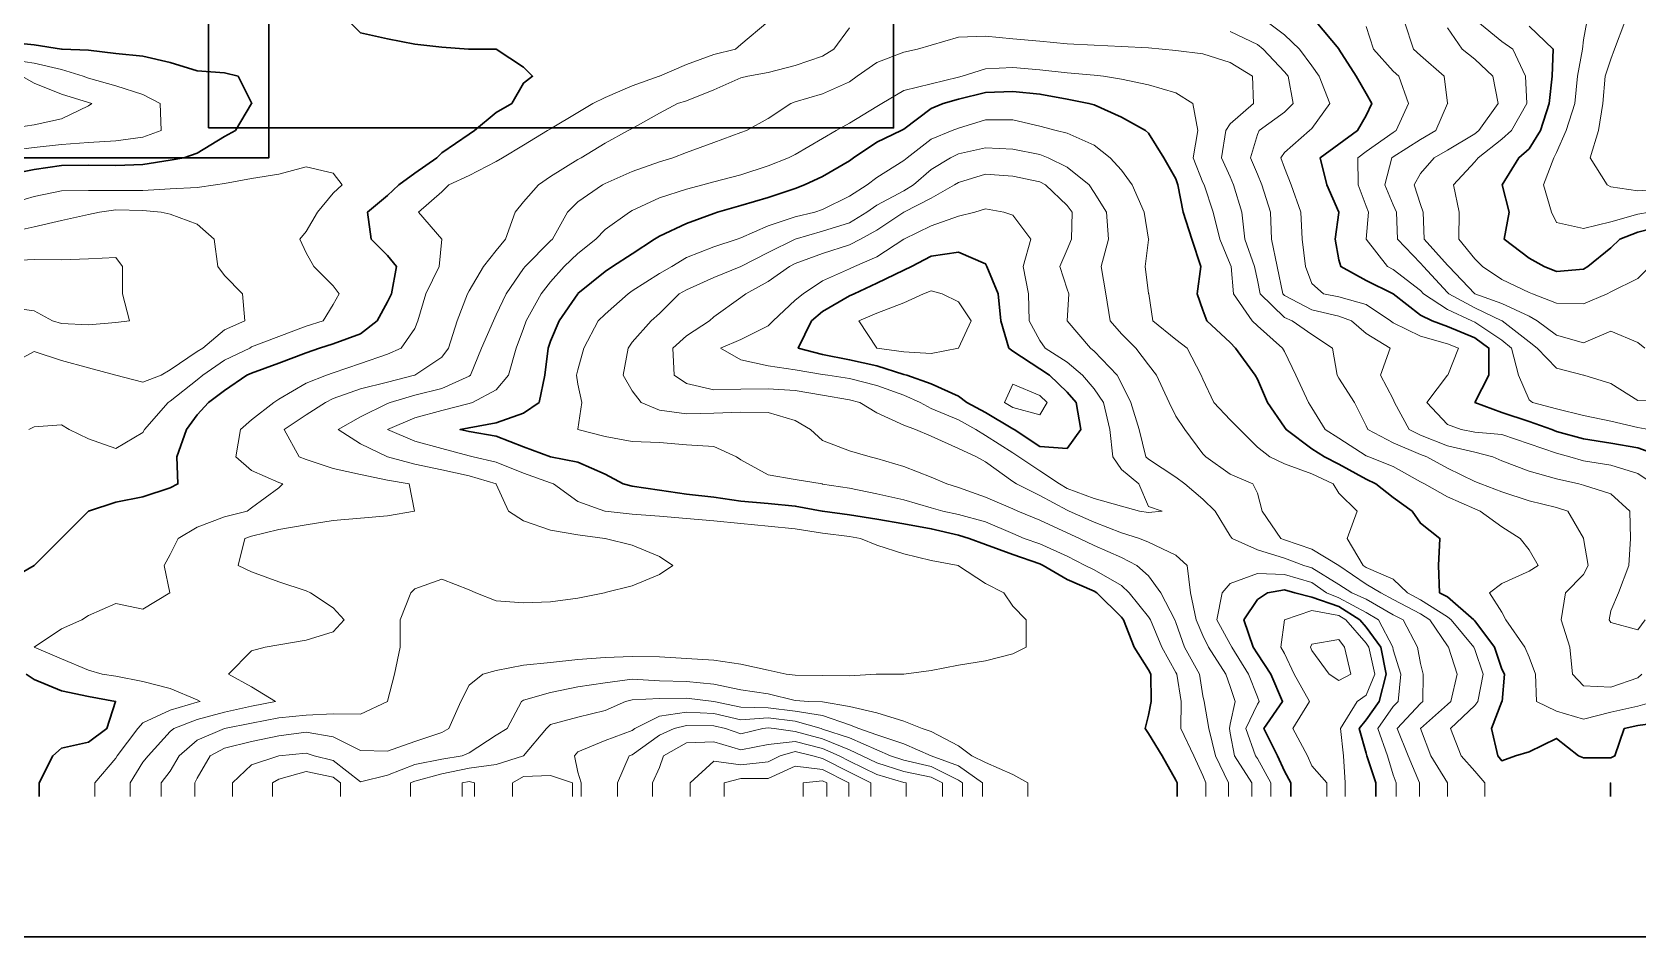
# Model space of a CAD drawing. Header units: inches. Extents: x 323 to 5487, y 274 to 1474.
# Drawn here: x 2972 to 3956, y 274 to 829 of the extents above; entities that cross this region are included whole.
import ezdxf

# ---------------------------------------------------------------- set-up
doc = ezdxf.new("R2010")
doc.units = ezdxf.units.IN
doc.header["$MEASUREMENT"] = 0
doc.layers.add('N47E008', color=7, linetype='Continuous', lineweight=0, true_color=0x8b00a3)

msp = doc.modelspace()

# ---------------------------------------------------------------- linework, layer by layer
at = {"lineweight": 30}
for points in [[(410.2, 274.12), (5471.75, 274.12), (5487.22, 1296.25), (425.67, 1296.25)], [(3080.06, 770.15), (3500.06, 770.15), (3500.06, 1067.15), (3080.06, 1067.15)], [(2697.03, 751.87), (3117.03, 751.87), (3117.03, 1048.87), (2697.03, 1048.87)]]:
    msp.add_lwpolyline(points, close=True, dxfattribs=at)
at = {"layer": 'N47E008', "lineweight": 30}
for points in [[(2956.44, 492.28), (2973.01, 501.81), (2973.11, 501.91), (2989.67, 518.47), (2989.78, 518.56), (3006.36, 535.14), (3006.44, 535.19), (3023.11, 540.7), (3039.78, 543.96), (3056.44, 549.43), (3061.21, 551.81), (3060.61, 568.47), (3066.44, 585.14), (3073.11, 594.23), (3080.06, 601.81), (3089.78, 609.1), (3103.41, 618.47), (3106.44, 619.76), (3123.11, 625.81), (3139.78, 632.24), (3148.11, 635.14), (3156.44, 637.7), (3173.11, 643.84), (3183.3, 651.81), (3189.78, 663.47), (3192.16, 668.47), (3195.33, 685.14), (3189.78, 691.81), (3179.78, 701.81), (3177.56, 718.47), (3189.78, 728.66), (3196.64, 735.14), (3206.44, 742.39), (3219.99, 751.81), (3223.11, 754.93), (3239.78, 766.39), (3243.11, 768.47), (3256.44, 779.58), (3265.97, 785.14), (3273.11, 797.64), (3278.67, 801.81), (3273.11, 807.36), (3256.44, 818.37), (3239.78, 818.41), (3239.37, 818.47), (3223.11, 819.66), (3206.44, 821.5), (3189.78, 824.72), (3173.11, 828.47), (3166.44, 835.14)], [(3759.22, 835.14), (3773.11, 818.51), (3773.13, 818.47), (3783.64, 801.81), (3789.78, 791.2), (3793.29, 785.14), (3789.78, 777.73), (3784.57, 768.47), (3773.11, 760.14), (3761.65, 751.81), (3765.7, 735.14), (3773.11, 718.53), (3773.13, 718.47), (3773.11, 718.34), (3770.73, 701.81), (3773.11, 689.31), (3774.22, 685.14), (3789.78, 676.5), (3806.44, 668.49), (3806.46, 668.47), (3823.11, 655.38), (3830.25, 651.81), (3839.78, 648.39), (3856.44, 641.34), (3865.05, 635.14), (3865.14, 618.47), (3856.48, 601.81), (3873.11, 595.56), (3889.78, 590.04), (3903.67, 585.14), (3906.44, 584.06), (3923.11, 579.41), (3939.78, 576.81), (3956.44, 573.87), (3971.72, 568.47)], [(2956.44, 822.64), (2973.11, 820.97), (2989.78, 818.5), (2990.18, 818.47), (3006.44, 817.78), (3023.11, 815.7), (3039.78, 814.03), (3056.44, 810.14), (3073.11, 805.14), (3089.78, 803.89), (3098.11, 801.81), (3106.44, 785.55), (3106.55, 785.14), (3106.44, 785), (3096.44, 768.47), (3089.78, 764.77), (3073.11, 754.58), (3064.78, 751.81), (3056.44, 750.36), (3039.78, 747.64), (3023.11, 747.14), (3006.44, 747.32), (2989.78, 747.04), (2973.11, 744.66), (2956.44, 741.31)], [(3673.84, 360.14), (3673.84, 368.47), (3673.11, 370.14), (3664.78, 385.14), (3656.44, 398.78), (3654.22, 401.81), (3656.44, 410.14), (3658.03, 418.47), (3657.73, 435.14), (3656.44, 437.92), (3647.67, 451.81), (3641.11, 468.47), (3639.78, 470.06), (3624.7, 485.14), (3623.11, 486.18), (3606.44, 493.19), (3591.74, 501.81), (3589.78, 502.79), (3573.11, 508.67), (3556.44, 514.77), (3546.44, 518.47), (3539.78, 520.49), (3523.11, 524.36), (3506.44, 527.33), (3489.78, 530.3), (3473.11, 532.99), (3456.44, 535.13), (3456.36, 535.14), (3439.78, 538.23), (3423.11, 539.9), (3406.44, 541.31), (3389.78, 543.78), (3373.11, 545.63), (3356.44, 547.96), (3339.78, 550.42), (3334.22, 551.81), (3323.11, 557.87), (3306.44, 565.14), (3289.78, 568.46), (3289.72, 568.47), (3273.11, 574.61), (3256.44, 581.14), (3239.78, 583.95), (3234.22, 585.14), (3239.78, 586.33), (3256.44, 589.31), (3273.11, 595.14), (3282.64, 601.81), (3286.27, 618.47), (3288.26, 635.14), (3289.78, 639.31), (3295.04, 651.81), (3306.42, 668.47), (3306.44, 668.5), (3323.11, 682.02), (3327.66, 685.14), (3339.78, 692.98), (3353.41, 701.81), (3356.44, 703.66), (3373.11, 711.46), (3389.78, 717.64), (3392.16, 718.47), (3406.44, 722.64), (3423.11, 727.5), (3439.78, 732.97), (3445.33, 735.14), (3456.44, 740.4), (3473.11, 749.95), (3475.49, 751.81), (3489.78, 761.33), (3504.78, 768.47), (3506.44, 769.45), (3523.11, 782.11), (3530.52, 785.14), (3539.78, 787.83), (3556.44, 791.91), (3573.11, 792.36), (3589.78, 790.89), (3606.44, 787.7), (3619.78, 785.14), (3623.11, 784.21), (3639.78, 776.81), (3654.59, 768.47), (3656.44, 766.81), (3665.82, 751.81), (3673.11, 738.84), (3674.39, 735.14), (3677.66, 718.47), (3682.92, 701.81), (3688.39, 685.14), (3686.21, 668.47), (3689.78, 658.47), (3692.16, 651.81), (3706.44, 638.47), (3709.78, 635.14), (3721.72, 618.47), (3723.11, 616.09), (3729.36, 601.81), (3739.78, 586.66), (3740.7, 585.14), (3756.44, 573.33), (3764.22, 568.47), (3773.11, 564.03), (3789.78, 554.68), (3795.73, 551.81), (3806.44, 543.47), (3817.98, 535.14), (3823.11, 527.73), (3835.02, 518.47), (3834.22, 501.81), (3834.88, 485.14), (3839.78, 482.69), (3855.89, 468.47), (3856.44, 467.81), (3868.57, 451.81), (3873.11, 438.17), (3874.63, 435.14), (3873.13, 418.47), (3873.11, 418.39), (3866.7, 401.81), (3870.48, 385.14), (3873.11, 382.02), (3881.44, 385.14), (3889.78, 387.64), (3906.44, 395.85), (3920.08, 385.14), (3923.11, 383.86), (3939.78, 383.91), (3942.34, 385.14), (3948.11, 401.81), (3956.44, 403.71), (3973.11, 405.97)], [(3743.62, 360.14), (3743.62, 368.47), (3739.78, 375.62), (3735.48, 385.14), (3727.13, 401.81), (3738.63, 418.47), (3731.44, 435.14), (3723.11, 447.64), (3720.51, 451.81), (3714.78, 468.47), (3723.11, 480.97), (3729.36, 485.14), (3739.78, 486.99), (3746.19, 485.14), (3756.44, 482.47), (3773.11, 476.59), (3785.96, 468.47), (3789.78, 464.11), (3798.84, 451.81), (3802.07, 435.14), (3797.9, 418.47), (3789.78, 407.16), (3785.61, 401.81), (3789.78, 386.81), (3790.28, 385.14), (3795.66, 368.47), (3795.66, 360.14)], [(2976.14, 360.14), (2976.14, 368.47), (2984.57, 385.14), (2989.78, 389.77), (3006.44, 393.47), (3017.56, 401.81), (3023.03, 418.47), (3006.44, 421.45), (2989.78, 425.02), (2973.11, 431.93), (2968.21, 435.14)]]:
    msp.add_lwpolyline(points, dxfattribs=at)
at = {"layer": 'N47E008'}
for points in [[(3010.29, 360.14), (3010.29, 368.47), (3023.11, 383.62), (3023.87, 385.14), (3036.57, 401.81), (3039.78, 405.28), (3056.44, 413.08), (3073.11, 418.05), (3074.78, 418.47), (3073.11, 419.4), (3056.44, 426.44), (3039.78, 430.65), (3023.11, 433.9), (3014.78, 435.14), (3006.44, 437.7), (2989.78, 444.66), (2973.11, 451.79), (2973.09, 451.81), (2973.11, 451.85), (2989.78, 462.92), (3002.28, 468.47), (3006.44, 471.25), (3023.11, 478.47), (3039.78, 475.14), (3056.31, 485.14), (3052.74, 501.81), (3056.44, 508.47), (3061.44, 518.47), (3073.11, 525.34), (3089.78, 531.67), (3103.67, 535.14), (3106.44, 537.22), (3123.11, 549.43), (3125.49, 551.81), (3123.11, 552.64), (3106.44, 560.14), (3096.72, 568.47), (3099.5, 585.14), (3106.44, 591.09), (3120.08, 601.81), (3123.11, 603.89), (3139.78, 613.71), (3152.28, 618.47), (3156.44, 619.92), (3173.11, 625.72), (3189.78, 631.35), (3198.11, 635.14), (3206.44, 647.04), (3208.41, 651.81), (3213.31, 668.47), (3221.36, 685.14), (3223.07, 701.81), (3208.83, 718.47), (3223.11, 730.97), (3227.28, 735.14), (3239.78, 741.02), (3256.44, 749.43), (3260.15, 751.81), (3273.11, 759.58), (3287.93, 768.47), (3289.78, 769.58), (3306.44, 779.58), (3315.7, 785.14), (3323.11, 788.84), (3339.78, 795.97), (3356.39, 801.81), (3356.44, 801.84), (3373.11, 809.1), (3389.78, 815.14), (3403.11, 818.47), (3406.44, 821.25), (3423.03, 835.14)], [(3032.04, 360.14), (3032.04, 368.47), (3039.78, 381.22), (3042.95, 385.14), (3056.44, 400.05), (3058.67, 401.81), (3073.11, 407.36), (3089.78, 411.97), (3106.44, 415.56), (3121.03, 418.47), (3106.44, 427.45), (3092.16, 435.14), (3106.44, 449.43), (3114.78, 451.81), (3123.11, 453.09), (3139.78, 455.97), (3156.44, 461.07), (3163.11, 468.47), (3156.44, 475.88), (3142.56, 485.14), (3139.78, 486.33), (3123.11, 491.81), (3106.44, 497.96), (3098.11, 501.81), (3102.28, 518.47), (3106.44, 519.76), (3123.11, 523.83), (3139.78, 526.81), (3156.44, 529.34), (3173.11, 530.75), (3189.78, 532.2), (3206.31, 535.14), (3203.11, 551.81), (3189.78, 554.1), (3173.11, 557.58), (3156.44, 561.23), (3139.78, 566.89), (3135.61, 568.47), (3126.44, 585.14), (3139.78, 594.23), (3151.68, 601.81), (3156.44, 604.28), (3173.11, 610.14), (3189.78, 614.31), (3206.39, 618.47), (3206.44, 618.49), (3223.11, 629.58), (3227.08, 635.14), (3232.37, 651.81), (3238.74, 668.47), (3239.78, 670.33), (3248.67, 685.14), (3256.44, 694.86), (3262, 701.81), (3268.11, 718.47), (3273.11, 724.72), (3282.37, 735.14), (3289.78, 740.27), (3306.44, 750.77), (3308.53, 751.81), (3323.11, 760.78), (3337.4, 768.47), (3339.78, 769.76), (3356.44, 779.08), (3367.56, 785.14), (3373.11, 786.81), (3389.78, 793.47), (3406.44, 800.77), (3410.61, 801.81), (3423.11, 804.08), (3439.78, 808.47), (3456.44, 814.09), (3463.39, 818.47), (3473.11, 831.44)], [(3706.44, 829.14), (3723.11, 821.25), (3726.62, 818.47), (3739.78, 804.58), (3741.95, 801.81), (3745.04, 785.14), (3739.78, 779.88), (3724.3, 768.47), (3723.11, 766.09), (3718.94, 751.81), (3723.11, 741.81), (3725.89, 735.14), (3731.11, 718.47), (3731.78, 701.81), (3735.33, 685.14), (3738.67, 668.47), (3739.78, 667.4), (3756.44, 658.56), (3773.11, 654.66), (3780.8, 651.81), (3789.78, 644.03), (3804.59, 635.14), (3798.67, 618.47), (3806.44, 603.89), (3807.2, 601.81), (3816.25, 585.14), (3823.11, 581.81), (3839.78, 575.23), (3856.44, 571.41), (3867.56, 568.47), (3873.11, 566.09), (3889.78, 559.74), (3906.44, 555.01), (3920.33, 551.81), (3923.11, 551.05), (3939.78, 545.67), (3951.54, 535.14), (3951.82, 518.47), (3950.89, 501.81), (3944.54, 485.14), (3939.78, 474.03), (3938.8, 468.47), (3939.78, 466.81), (3956.44, 462.41), (3960.89, 468.47)], [(3729.06, 835.14), (3739.78, 827.25), (3749.04, 818.47), (3756.44, 808.22), (3761.07, 801.81), (3767.56, 785.14), (3756.44, 769.76), (3755.16, 768.47), (3739.78, 755.14), (3737.51, 751.81), (3739.78, 745.56), (3743.94, 735.14), (3749.78, 718.47), (3750.61, 701.81), (3752.66, 685.14), (3756.44, 674.72), (3763.59, 668.47), (3773.11, 666.57), (3789.78, 661.81), (3804.78, 651.81), (3806.44, 650.52), (3823.11, 642.49), (3839.78, 637.7), (3846.44, 635.14), (3839.81, 618.47), (3839.78, 618.44), (3827.03, 601.81), (3839.78, 588.27), (3848.11, 585.14), (3856.44, 583.67), (3873.11, 582.05), (3889.78, 576.52), (3906.44, 570.62), (3914.78, 568.47), (3923.11, 566.09), (3939.78, 563.35), (3956.44, 558.33), (3965.82, 551.81)], [(3789.78, 832.36), (3794.41, 818.47), (3806.44, 804.93), (3809.78, 801.81), (3815.7, 785.14), (3808.3, 768.47), (3806.44, 767.28), (3789.78, 755.65), (3784.78, 751.81), (3784.92, 735.14), (3789.78, 722.18), (3791.17, 718.47), (3789.8, 701.81), (3802.87, 685.14), (3806.44, 683.36), (3823.11, 670.47), (3824.96, 668.47), (3839.78, 658.72), (3854.69, 651.81), (3856.44, 651.03), (3873.11, 639.91), (3878.86, 635.14), (3883.26, 618.47), (3889.78, 603.47), (3891.86, 601.81), (3906.44, 597.92), (3923.11, 593.78), (3939.78, 590.27), (3956.44, 586.42), (3963.11, 585.14)], [(3813.31, 835.14), (3818.94, 818.47), (3823.11, 814.55), (3837.56, 801.81), (3839.78, 785.35), (3839.81, 785.14), (3839.78, 785.08), (3832.49, 768.47), (3823.11, 762.92), (3806.44, 752.4), (3805.61, 751.81), (3801.32, 735.14), (3806.44, 723.02), (3808.37, 718.47), (3809.01, 701.81), (3823.11, 687.14), (3824.96, 685.14), (3839.78, 669.14), (3840.42, 668.47), (3856.44, 659.8), (3873.11, 651.82), (3873.13, 651.81), (3889.78, 638.99), (3894.78, 635.14), (3906.44, 622.86), (3923.11, 618.49), (3923.25, 618.47), (3939.78, 613.47), (3956.44, 602.92), (3973.11, 603.2)], [(3050.89, 360.14), (3050.89, 368.47), (3056.44, 375.62), (3062, 385.14), (3073.11, 394.66), (3089.74, 401.81), (3089.78, 401.82), (3106.44, 405.14), (3123.11, 408.47), (3139.78, 410.14), (3156.44, 410.95), (3173.11, 410.7), (3189.72, 418.47), (3189.78, 418.61), (3193.94, 435.14), (3197.56, 451.81), (3197.47, 468.47), (3204.06, 485.14), (3206.44, 487.52), (3223.11, 493.47), (3239.78, 486.81), (3243.94, 485.14), (3256.44, 480.14), (3273.11, 478.89), (3289.78, 479.58), (3306.44, 481.81), (3322.7, 485.14), (3323.11, 485.22), (3339.78, 489.31), (3356.44, 496.25), (3364.78, 501.81), (3356.44, 507.36), (3339.78, 514.31), (3323.11, 518.39), (3322.97, 518.47), (3306.44, 520.65), (3289.78, 523.47), (3273.11, 529.19), (3263.85, 535.14), (3256.44, 551.7), (3256.4, 551.81), (3239.78, 556.71), (3223.11, 560.39), (3206.44, 563.93), (3189.78, 568.46), (3189.73, 568.47), (3173.11, 576.32), (3159.47, 585.14), (3173.11, 593.03), (3189.78, 601.17), (3191.44, 601.81), (3206.44, 606.22), (3223.11, 610.41), (3239.78, 617.81), (3240.7, 618.47), (3247.28, 635.14), (3254.69, 651.81), (3256.44, 655.51), (3262.59, 668.47), (3273.11, 683.86), (3274.09, 685.14), (3289.78, 700.83), (3290.82, 701.81), (3300.19, 718.47), (3306.44, 724.72), (3321.6, 735.14), (3323.11, 736.02), (3339.78, 743.47), (3356.44, 749.31), (3364.78, 751.81), (3373.11, 755.14), (3389.78, 761.18), (3406.44, 767.28), (3409.78, 768.47), (3423.11, 775.88), (3437, 785.14), (3439.78, 786.07), (3456.44, 791.02), (3473.11, 798.47), (3477.66, 801.81), (3489.78, 810.14), (3506.44, 816.51), (3514.78, 818.47), (3523.11, 820.85), (3539.78, 825.77), (3556.44, 826.37), (3573.11, 824.82), (3589.78, 823.24), (3606.44, 821.65), (3623.11, 820.85), (3639.78, 820.06), (3656.44, 819.27), (3664.78, 818.47), (3673.11, 817.55), (3689.78, 815.53), (3706.44, 810.14), (3720.08, 801.81), (3720.73, 785.14), (3706.44, 772.64), (3703.88, 768.47), (3701.14, 751.81), (3706.44, 740.14), (3708.53, 735.14), (3713.69, 718.47), (3715.42, 701.81), (3721.39, 685.14), (3723.11, 676.81), (3724.78, 668.47), (3739.78, 653.96), (3744.54, 651.81), (3756.44, 643.47), (3769.27, 635.14), (3772.07, 618.47), (3773.11, 616.62), (3782.64, 601.81), (3789.78, 587.52), (3790.82, 585.14), (3806.44, 577.08), (3823.11, 569.9), (3826.96, 568.47), (3839.78, 561.53), (3856.44, 553.39), (3860.15, 551.81), (3873.11, 546.95), (3889.78, 541.39), (3906.44, 537.31), (3913.59, 535.14), (3923.11, 518.58), (3923.15, 518.47), (3925.89, 501.81), (3923.11, 496.25), (3912, 485.14), (3909.47, 468.47), (3914.78, 451.81), (3916.44, 435.14), (3923.11, 428), (3939.78, 427.2), (3956.44, 432.87), (3958.94, 435.14)], [(2956.44, 812.35), (2973.11, 809.74), (2989.78, 805.85), (3003.11, 801.81), (3006.44, 800.62), (3023.11, 795.85), (3039.78, 790.7), (3050.38, 785.14), (3050.89, 768.47), (3039.78, 764.47), (3023.11, 762.15), (3006.44, 761.18), (2989.78, 759.9), (2973.11, 758.18), (2956.44, 755.97)], [(3071.52, 360.14), (3071.52, 368.47), (3073.11, 371.5), (3081.01, 385.14), (3089.78, 389.91), (3106.44, 393.94), (3123.11, 397.4), (3139.78, 399.72), (3156.44, 396.68), (3173.11, 388.31), (3189.78, 388.08), (3206.44, 393.84), (3223.11, 399.53), (3227.28, 401.81), (3234.78, 418.47), (3239.78, 428.47), (3248.11, 435.14), (3256.44, 437.36), (3273.11, 440.7), (3289.78, 442.28), (3306.44, 444.17), (3323.11, 445.4), (3339.78, 446.06), (3356.44, 445.81), (3373.11, 444.86), (3389.78, 443.87), (3406.44, 441.39), (3423.11, 437.7), (3434.22, 435.14), (3439.78, 434.52), (3456.44, 434.47), (3473.11, 434.26), (3489.37, 435.14), (3489.78, 435.19), (3506.44, 435.2), (3523.11, 437.52), (3539.78, 440.7), (3556.44, 443.47), (3573.11, 447.64), (3581.44, 451.81), (3581.44, 468.47), (3573.11, 476.81), (3567.56, 485.14), (3556.44, 490.7), (3539.78, 501.7), (3539.64, 501.81), (3523.11, 504.93), (3506.44, 508.95), (3489.78, 514.31), (3479.78, 518.47), (3473.11, 519.55), (3456.44, 521.7), (3439.78, 524.39), (3423.11, 526), (3406.44, 527.56), (3389.78, 529.23), (3373.11, 530.54), (3356.44, 532.16), (3339.78, 533.29), (3323.11, 535.12), (3323.03, 535.14), (3306.44, 541.09), (3291.44, 551.81), (3289.78, 552.45), (3273.11, 558.47), (3256.44, 565.24), (3242.16, 568.47), (3239.78, 569.07), (3223.11, 573.47), (3206.44, 578), (3189.78, 585.12), (3189.75, 585.14), (3189.78, 585.16), (3206.44, 592.28), (3223.11, 596.81), (3239.78, 601.21), (3241.86, 601.81), (3256.44, 609.58), (3263.85, 618.47), (3268.73, 635.14), (3273.11, 647.04), (3274.7, 651.81), (3283.94, 668.47), (3289.78, 675.77), (3298.11, 685.14), (3306.44, 693.03), (3317.56, 701.81), (3323.11, 707.76), (3338.11, 718.47), (3339.78, 719.52), (3356.44, 727.3), (3373.11, 732.64), (3383.11, 735.14), (3389.78, 736.99), (3406.44, 741.28), (3423.11, 746.81), (3435.61, 751.81), (3439.78, 753.89), (3456.44, 763.57), (3464.78, 768.47), (3473.11, 773.1), (3489.78, 783.29), (3492.81, 785.14), (3506.44, 793.03), (3523.11, 797.21), (3539.78, 801.27), (3542.16, 801.81), (3556.44, 806.35), (3573.11, 807.14), (3589.78, 805.81), (3606.44, 803.89), (3623.11, 802.53), (3628.67, 801.81), (3639.78, 800.05), (3656.44, 796.6), (3673.11, 791.55), (3683.53, 785.14), (3686.65, 768.47), (3683.83, 751.81), (3689.78, 736.66), (3690.5, 735.14), (3696.03, 718.47), (3700.12, 701.81), (3706.44, 686.53), (3707.02, 685.14), (3708.44, 668.47), (3719.99, 651.81), (3723.11, 648.68), (3738.59, 635.14), (3739.78, 633.06), (3746.64, 618.47), (3754.48, 601.81), (3756.44, 598.47), (3764.78, 585.14), (3773.11, 579.81), (3789.78, 569.14), (3791.44, 568.47), (3806.44, 562.47), (3823.11, 553.2), (3825.68, 551.81), (3839.78, 543.84), (3856.44, 536.47), (3859.78, 535.14), (3873.11, 525.62), (3884.22, 518.47), (3889.78, 511.33), (3895.33, 501.81), (3889.78, 498.3), (3873.11, 490.7), (3865.54, 485.14), (3873.11, 473.24), (3875.49, 468.47), (3887.15, 451.81), (3889.78, 445.56), (3893.75, 435.14), (3894.22, 418.47), (3906.44, 412.56), (3923.11, 407.58), (3939.78, 411.81), (3956.44, 415.62), (3966.44, 418.47)], [(3691.44, 360.14), (3691.44, 368.47), (3689.78, 373.02), (3684.22, 385.14), (3676.14, 401.81), (3676.44, 418.47), (3673.67, 435.14), (3673.11, 436.12), (3664.51, 451.81), (3657.64, 468.47), (3656.44, 470.43), (3644.54, 485.14), (3639.78, 489.49), (3623.11, 499.2), (3617.56, 501.81), (3606.44, 507.55), (3589.78, 515.04), (3580.06, 518.47), (3573.11, 521.45), (3556.44, 528.69), (3539.78, 533.12), (3530.25, 535.14), (3523.11, 537.22), (3506.44, 542.08), (3489.78, 545.81), (3473.11, 549.14), (3456.44, 551.79), (3456.31, 551.81), (3439.78, 554.58), (3423.11, 557.36), (3406.44, 566.62), (3403.67, 568.47), (3389.78, 574.88), (3373.11, 575.88), (3356.44, 577.2), (3339.78, 577.89), (3323.11, 580.97), (3306.44, 585.12), (3306.39, 585.14), (3306.44, 585.35), (3308.83, 601.81), (3306.44, 612.92), (3305.69, 618.47), (3306.44, 621.81), (3310.15, 635.14), (3318.94, 651.81), (3323.11, 655.97), (3337.4, 668.47), (3339.78, 670.23), (3356.44, 680.79), (3364.14, 685.14), (3373.11, 690.7), (3389.78, 697.26), (3404.06, 701.81), (3406.44, 702.64), (3423.11, 710.14), (3439.78, 715.7), (3451.68, 718.47), (3456.44, 720.06), (3473.11, 728.32), (3483.83, 735.14), (3489.78, 739.77), (3506.44, 750.14), (3508.41, 751.81), (3523.11, 763.17), (3536.07, 768.47), (3539.78, 769.99), (3556.44, 775.14), (3573.11, 775.14), (3589.78, 771.25), (3599.78, 768.47), (3606.44, 766.81), (3623.11, 759.58), (3632.83, 751.81), (3639.78, 744.23), (3646.44, 735.14), (3653.67, 718.47), (3656.44, 701.94), (3656.47, 701.81), (3656.44, 701.6), (3654.22, 685.14), (3656.44, 668.68), (3656.47, 668.47), (3659.01, 651.81), (3673.11, 640.35), (3680.06, 635.14), (3688.59, 618.47), (3689.78, 616.09), (3696.44, 601.81), (3706.44, 591.09), (3712.4, 585.14), (3723.11, 574.43), (3730.69, 568.47), (3739.78, 564.13), (3756.44, 558.13), (3769.54, 551.81), (3773.11, 546.25), (3784.22, 535.14), (3778.11, 518.47), (3787.99, 501.81), (3789.78, 500.59), (3806.44, 493.47), (3815.09, 485.14), (3823.11, 480.72), (3839.78, 470.43), (3842, 468.47), (3855.83, 451.81), (3856.44, 450.29), (3861.5, 435.14), (3858.23, 418.47), (3856.44, 415.97), (3841.53, 401.81), (3848.11, 385.14), (3856.44, 375.77), (3862.59, 368.47), (3862.59, 360.14)], [(3705.33, 360.14), (3705.33, 368.47), (3697.44, 385.14), (3693.31, 401.81), (3690.57, 418.47), (3689.78, 421.81), (3687.56, 435.14), (3678.47, 451.81), (3673.11, 466.81), (3672.52, 468.47), (3664.02, 485.14), (3656.44, 495.56), (3649.3, 501.81), (3639.78, 506.75), (3623.11, 514.15), (3614.14, 518.47), (3606.44, 521.81), (3589.78, 529.58), (3576.14, 535.14), (3573.11, 536.47), (3556.44, 543.81), (3539.78, 549.72), (3532.64, 551.81), (3523.11, 555.97), (3506.44, 562.59), (3489.78, 567.49), (3485.61, 568.47), (3473.11, 572.04), (3456.44, 578.47), (3449.04, 585.14), (3439.78, 590.7), (3423.11, 595.67), (3406.44, 595.81), (3389.78, 595.26), (3373.11, 594.76), (3356.44, 597.04), (3345.33, 601.81), (3339.78, 608.95), (3334.22, 618.47), (3337.21, 635.14), (3339.78, 638.84), (3351.44, 651.81), (3356.44, 656.35), (3368.57, 668.47), (3373.11, 670.85), (3389.78, 678.32), (3406.4, 685.14), (3406.44, 685.16), (3423.11, 693.78), (3439.75, 701.81), (3439.78, 701.82), (3456.44, 706.86), (3473.11, 712.02), (3483.64, 718.47), (3489.78, 722.79), (3506.44, 731.5), (3512.28, 735.14), (3523.11, 744.56), (3535.02, 751.81), (3539.78, 754.28), (3556.44, 757.98), (3573.11, 757.14), (3589.78, 753.81), (3594.78, 751.81), (3606.44, 745.97), (3619.99, 735.14), (3623.11, 730.59), (3630.52, 718.47), (3631.88, 701.81), (3627.28, 685.14), (3630.25, 668.47), (3632.76, 651.81), (3639.78, 643.96), (3648.6, 635.14), (3656.44, 624.88), (3661.35, 618.47), (3668.94, 601.81), (3673.11, 593.47), (3678.67, 585.14), (3689.78, 570.33), (3691.44, 568.47), (3706.44, 557.76), (3720.33, 551.81), (3723.11, 546.25), (3726.14, 535.14), (3737.56, 518.47), (3739.78, 517.57), (3756.44, 511.81), (3773.11, 501.83), (3773.13, 501.81), (3789.78, 490.42), (3798.81, 485.14), (3806.44, 480.97), (3823.11, 472.21), (3828.84, 468.47), (3839.78, 452.56), (3840.4, 451.81), (3845.58, 435.14), (3841.78, 418.47), (3839.78, 416.55), (3823.13, 401.81), (3829.52, 385.14), (3839.78, 368.5), (3839.8, 368.47), (3839.8, 360.14)], [(2969.78, 585.14), (2973.11, 586.81), (2989.78, 588.17), (2994.54, 585.14), (3006.44, 579.58), (3023.11, 573.6), (3039.78, 583.29), (3040.76, 585.14), (3055.25, 601.81), (3056.44, 602.5), (3073.11, 615.7), (3076.44, 618.47), (3089.78, 627.67), (3105.25, 635.14), (3106.44, 635.83), (3123.11, 642.19), (3139.78, 648.6), (3150.19, 651.81), (3156.44, 661.81), (3160.15, 668.47), (3156.44, 673.24), (3144.54, 685.14), (3139.78, 693.47), (3136.07, 701.81), (3139.78, 706.57), (3146.72, 718.47), (3156.44, 730.14), (3162, 735.14), (3156.44, 742.28), (3139.78, 746.25), (3123.11, 741.81), (3106.44, 739.06), (3089.78, 736.02), (3084.22, 735.14), (3073.11, 733.69), (3056.44, 732.76), (3039.78, 731.71), (3023.11, 731.81), (3006.44, 731.69), (2989.78, 731.52), (2973.11, 728), (2956.44, 723.24)], [(3719.66, 360.14), (3719.66, 368.47), (3709.05, 385.14), (3706.44, 399.03), (3705.94, 401.81), (3706.44, 404.58), (3709.42, 418.47), (3706.44, 427.73), (3703.78, 435.14), (3693.23, 451.81), (3689.78, 458.95), (3685.61, 468.47), (3682.14, 485.14), (3680.06, 501.81), (3673.11, 508.22), (3656.44, 516.2), (3650.89, 518.47), (3639.78, 521.92), (3623.11, 528.47), (3607.73, 535.14), (3606.44, 535.68), (3589.78, 544.66), (3575.49, 551.81), (3573.11, 553.26), (3556.44, 565.35), (3550.89, 568.47), (3539.78, 573.47), (3523.11, 581.22), (3513.59, 585.14), (3506.44, 587.77), (3489.78, 595.4), (3479.36, 601.81), (3473.11, 603.37), (3456.44, 606.35), (3439.78, 609.16), (3423.11, 610.14), (3406.44, 609.89), (3389.78, 609.58), (3373.11, 613.47), (3365.42, 618.47), (3364.78, 635.14), (3373.11, 642.64), (3387.21, 651.81), (3389.78, 654.19), (3406.44, 666.09), (3409.47, 668.47), (3423.11, 675.97), (3436.21, 685.14), (3439.78, 686.93), (3456.44, 693.19), (3473.11, 698.36), (3479.78, 701.81), (3489.78, 707.36), (3506.42, 718.47), (3506.44, 718.49), (3523.11, 727.14), (3537.4, 735.14), (3539.78, 736.59), (3556.44, 741.81), (3573.11, 740.47), (3589.78, 737.14), (3593.11, 735.14), (3606.44, 722.64), (3609.62, 718.47), (3609.22, 701.81), (3606.44, 695.56), (3602.06, 685.14), (3606.44, 671.25), (3607.43, 668.47), (3606.47, 651.81), (3620.73, 635.14), (3623.11, 633.29), (3637.15, 618.47), (3639.78, 613.47), (3645.61, 601.81), (3650.61, 585.14), (3654.69, 568.47), (3656.44, 566.96), (3673.11, 555.97), (3678.67, 551.81), (3689.78, 542.55), (3697.19, 535.14), (3706.44, 519.99), (3707.73, 518.47), (3723.11, 511.33), (3739.78, 506.31), (3751.68, 501.81), (3756.44, 500.36), (3773.11, 490.24), (3781.08, 485.14), (3789.78, 481.22), (3806.44, 471.5), (3812.51, 468.47), (3821.26, 451.81), (3823.11, 441.81), (3824.87, 435.14), (3824.5, 418.47), (3823.11, 417.24), (3808.75, 401.81), (3815.54, 385.14), (3822.54, 368.47), (3822.54, 360.14)], [(2956.44, 624.03), (2973.11, 633.06), (2989.78, 627.56), (3006.44, 623.02), (3023.11, 618.53), (3023.21, 618.47), (3039.78, 614.31), (3050.89, 618.47), (3056.44, 621.81), (3073.11, 633.06), (3076.44, 635.14), (3089.78, 646.25), (3102.28, 651.81), (3100.89, 668.47), (3089.78, 679.58), (3085.61, 685.14), (3083.53, 701.81), (3073.11, 711.07), (3056.44, 717.19), (3050.89, 718.47), (3039.78, 719.45), (3023.11, 719.9), (3013.11, 718.47), (3006.44, 716.96), (2989.78, 713.4), (2973.11, 709.45), (2956.44, 705.81)], [(3731.44, 368.47), (3731.44, 360.14), (3731.44, 368.47), (3723.11, 383.55), (3722.07, 385.14), (3715.97, 401.81), (3723.11, 416.81), (3724.26, 418.47), (3723.11, 421.25), (3717.73, 435.14), (3707.49, 451.81), (3706.44, 453.66), (3698.36, 468.47), (3701.44, 485.14), (3706.44, 490.7), (3723.11, 496.97), (3739.78, 496.25), (3756.44, 491.3), (3765.58, 485.14), (3773.11, 482.07), (3789.78, 473.05), (3797.3, 468.47), (3806.15, 451.81), (3806.44, 450.14), (3811.13, 435.14), (3809.42, 418.47), (3806.44, 415.27), (3796.99, 401.81), (3802.91, 385.14), (3806.44, 373.47), (3808.17, 368.47), (3808.17, 360.14)], [(3765.7, 360.14), (3765.7, 368.47), (3756.44, 378.89), (3753.94, 385.14), (3744.78, 401.81), (3755.11, 418.47), (3745.73, 435.14), (3739.78, 447.96), (3737.6, 451.81), (3739.75, 468.47), (3739.78, 468.49), (3756.44, 474.14), (3773.11, 471.1), (3777.28, 468.47), (3789.78, 454.19), (3791.53, 451.81), (3795.24, 435.14), (3789.78, 422.32), (3784.22, 418.47), (3774.04, 401.81), (3775.98, 385.14), (3777.03, 368.47), (3777.03, 360.14)], [(3094.68, 360.14), (3094.68, 368.47), (3106.44, 379.58), (3123.04, 385.14), (3123.11, 385.15), (3139.78, 386.7), (3144.78, 385.14), (3156.44, 382.29), (3173.11, 369.23), (3189.78, 373.31), (3206.44, 379.86), (3223.11, 383.01), (3235.61, 385.14), (3239.78, 386.99), (3256.44, 397.81), (3263.11, 401.81), (3271.92, 418.47), (3273.11, 419.31), (3289.78, 424.03), (3306.44, 427.45), (3323.11, 429.78), (3339.78, 432.11), (3356.44, 431.19), (3373.11, 430.67), (3389.78, 429.16), (3406.44, 425.54), (3423.11, 423.16), (3439.78, 419.09), (3448.11, 418.47), (3456.44, 418.14), (3473.11, 415.32), (3489.78, 411.42), (3506.44, 406.35), (3517.56, 401.81), (3523.11, 400.02), (3539.78, 391.28), (3548.11, 385.14), (3556.44, 380.97), (3573.11, 373.68), (3582.37, 368.47), (3582.37, 360.14)], [(3203.81, 360.14), (3203.81, 368.47), (3206.44, 369.69), (3223.11, 374.15), (3239.78, 377.62), (3256.44, 379.88), (3273.04, 385.14), (3273.11, 385.17), (3287.15, 401.81), (3289.78, 404.31), (3306.44, 408.82), (3323.11, 412.92), (3335.61, 418.47), (3339.78, 419.48), (3356.44, 420.23), (3373.11, 420.51), (3389.78, 418.48), (3389.82, 418.47), (3406.44, 415.01), (3423.11, 414.55), (3439.78, 412.5), (3456.44, 409.81), (3473.11, 404.06), (3478.67, 401.81), (3489.78, 398.1), (3506.44, 392.49), (3523.11, 385.15), (3523.13, 385.14), (3539.78, 378.89), (3554.48, 368.47), (3554.48, 360.14)], [(3308.53, 360.14), (3308.53, 368.47), (3306.44, 375.14), (3304.36, 385.14), (3306.44, 387.64), (3323.11, 394.58), (3339.78, 400.62), (3341.44, 401.81), (3356.44, 409.5), (3373.11, 411.94), (3389.78, 411.04), (3406.44, 407.15), (3423.11, 408.42), (3439.78, 406.28), (3455.57, 401.81), (3456.44, 401.57), (3473.11, 396.06), (3489.78, 388.84), (3498.11, 385.14), (3506.44, 382.41), (3523.11, 378.63), (3539.78, 370.21), (3542.23, 368.47), (3542.23, 360.14)], [(3330.75, 360.14), (3330.75, 368.47), (3337.93, 385.14), (3339.78, 385.74), (3356.44, 397.78), (3365.42, 401.81), (3373.11, 403.77), (3389.78, 403.59), (3396.92, 401.81), (3406.44, 398.63), (3419.78, 401.81), (3423.11, 402.3), (3426.82, 401.81), (3439.78, 400.09), (3456.44, 395.62), (3473.11, 388.88), (3480.85, 385.14), (3489.78, 380.83), (3506.44, 375.58), (3523.11, 372.12), (3529.97, 368.47), (3529.97, 360.14)], [(3352.28, 360.14), (3352.28, 368.47), (3356.44, 378), (3358.94, 385.14), (3373.11, 393.01), (3389.78, 393.69), (3406.44, 388.71), (3423.11, 391.98), (3439.78, 393.96), (3456.44, 389.66), (3466.66, 385.14), (3473.11, 381.86), (3489.78, 373.65), (3506.44, 368.75), (3507.83, 368.47), (3507.83, 360.14)], [(3375.29, 360.14), (3375.29, 368.47), (3389.78, 381.81), (3406.44, 379.7), (3423.11, 381.48), (3430.61, 385.14), (3439.78, 387.84), (3450.56, 385.14), (3456.44, 383.5), (3473.11, 375.03), (3486.01, 368.47), (3486.01, 360.14)], [(3119.19, 360.14), (3119.19, 368.47), (3123.11, 370.77), (3139.78, 375.49), (3156.44, 372.13), (3160.99, 368.47), (3160.99, 360.14)], [(3396.19, 360.14), (3396.19, 368.47), (3406.44, 371.19), (3423.11, 371.32), (3439.78, 378.83), (3456.44, 376.67), (3472.57, 368.47), (3472.57, 360.14)], [(3235.61, 360.14), (3235.61, 368.47), (3239.78, 369.45), (3243.11, 368.47), (3243.11, 360.14)], [(3266.44, 360.14), (3266.44, 368.47), (3273.11, 372.52), (3289.78, 373.07), (3303.11, 368.47), (3303.11, 360.14)], [(3444.54, 360.14), (3444.54, 368.47), (3456.44, 369.84), (3459.13, 368.47), (3459.13, 360.14)], [(3939.37, 360.14), (3939.37, 368.47), (3939.78, 368.49), (3939.82, 368.47), (3939.82, 360.14)]]:
    msp.add_lwpolyline(points, dxfattribs=at)
for points, elevation in [([(3839.78, 831.44), (3848.75, 818.47), (3856.44, 812.22), (3867.56, 801.81), (3870.73, 785.14), (3858.83, 768.47), (3856.44, 766.55), (3839.78, 756.47), (3831.44, 751.81), (3823.11, 742.08), (3819.32, 735.14), (3823.11, 723.24), (3824.7, 718.47), (3825.49, 701.81), (3839.78, 686.02), (3840.54, 685.14), (3856.44, 668.49), (3856.47, 668.47), (3873.11, 662.49), (3889.78, 654.68), (3894.68, 651.81), (3906.44, 643.11), (3923.11, 638.27), (3939.78, 645.4), (3956.44, 638.47), (3960.61, 635.14)], 302), ([(3963.85, 685.14), (3956.44, 677.73), (3939.78, 669.58), (3937.69, 668.47), (3923.11, 662.33), (3906.44, 662.64), (3891.86, 668.47), (3889.78, 669.27), (3873.11, 677.2), (3861.21, 685.14), (3856.44, 689.9), (3846.64, 701.81), (3846.92, 718.47), (3843.35, 735.14), (3856.44, 749.24), (3858.41, 751.81), (3873.11, 763.17), (3878.94, 768.47), (3888.44, 785.14), (3887.6, 801.81), (3879.78, 818.47), (3873.11, 823.02), (3858.3, 835.14)], 301), ([(3925.19, 835.14), (3923.11, 824.03), (3922.42, 818.47), (3919.41, 801.81), (3917.78, 785.14), (3912.51, 768.47), (3906.44, 755.14), (3904.86, 751.81), (3898.6, 735.14), (3903.5, 718.47), (3906.44, 712.22), (3923.11, 708.47), (3939.78, 712.56), (3956.44, 717.16), (3963.59, 718.47)], 299), ([(3948.51, 835.14), (3942.05, 818.47), (3939.78, 812.22), (3936.31, 801.81), (3934.92, 785.14), (3932.28, 768.47), (3927.28, 751.81), (3937.69, 735.14), (3939.78, 734.03), (3956.44, 731.57), (3973.11, 732.69)], 298), ([(2956.44, 660.14), (2973.11, 657.87), (2984.22, 651.81), (2989.78, 650.29), (3006.44, 649.31), (3023.11, 650.88), (3031.44, 651.81), (3027.28, 668.47), (3027.28, 685.14), (3023.11, 690.7), (3006.44, 689.9), (2989.78, 689.31), (2973.11, 689.53), (2956.44, 688.61)], 302)]:
    msp.add_lwpolyline(points, dxfattribs=dict(at, elevation=elevation))
at = {"layer": 'N47E008', "lineweight": 30, "elevation": 300}
msp.add_lwpolyline([(3889.78, 832.51), (3904.59, 818.47), (3903.88, 801.81), (3902.14, 785.14), (3896.67, 768.47), (3889.78, 757.36), (3883.53, 751.81), (3873.14, 735.14), (3877.56, 718.47), (3874.5, 701.81), (3889.78, 690.35), (3899.04, 685.14), (3906.44, 682.11), (3923.11, 683.47), (3925.68, 685.14), (3939.78, 696.6), (3945.33, 701.81), (3956.44, 706.19), (3973.11, 710.52)], dxfattribs=at)
at = {"layer": 'N47E008'}
for points in [[(2950.89, 768.47), (2939.78, 767.36), (2923.11, 765.39), (2906.44, 763.71), (2895.33, 768.47), (2889.78, 771.6), (2873.11, 781.44), (2867.05, 785.14), (2873.11, 787.52), (2889.78, 795.46), (2898.67, 801.81), (2906.44, 804.09), (2923.11, 805.73), (2939.78, 805.07), (2956.44, 803.85), (2965.54, 801.81), (2973.11, 797.64), (2989.78, 790.91), (3006.44, 785.74), (3008.53, 785.14), (3006.44, 783.75), (2989.78, 775.77), (2973.11, 771.98), (2956.44, 769.52)], [(3656.44, 534.42), (3650.89, 535.14), (3639.78, 538.17), (3623.11, 542.88), (3606.44, 549.12), (3601.82, 551.81), (3589.78, 559.83), (3576.82, 568.47), (3573.11, 570.85), (3556.44, 581.57), (3550.56, 585.14), (3539.78, 591.05), (3523.11, 598.1), (3516.44, 601.81), (3506.44, 606.35), (3489.78, 612.22), (3473.11, 616.39), (3459.78, 618.47), (3456.44, 618.96), (3439.78, 621.81), (3423.11, 624.31), (3406.44, 628), (3393.94, 635.14), (3406.44, 640.4), (3423.11, 648.68), (3426.24, 651.81), (3439.78, 664.55), (3444.54, 668.47), (3456.44, 676.41), (3473.11, 683.81), (3476.14, 685.14), (3489.78, 691.14), (3506.42, 701.81), (3506.44, 701.82), (3523.11, 710.14), (3539.78, 715.97), (3549.78, 718.47), (3556.44, 720.43), (3567.56, 718.47), (3573.11, 716.62), (3584.22, 701.81), (3579.59, 685.14), (3582.76, 668.47), (3583.11, 651.81), (3589.78, 639.69), (3592.9, 635.14), (3606.44, 626.47), (3615.97, 618.47), (3623.11, 610.14), (3628.67, 601.81), (3632.64, 585.14), (3634.44, 568.47), (3639.78, 560.63), (3650.49, 551.81), (3656.44, 537.92), (3664.78, 535.14)], [(3539.78, 635.09), (3523.11, 631.81), (3506.44, 632.92), (3489.78, 635.13), (3489.73, 635.14), (3478.67, 651.81), (3489.78, 656.57), (3506.44, 662.92), (3518.35, 668.47), (3523.11, 670.23), (3529.78, 668.47), (3539.78, 663.47), (3547.56, 651.81), (3539.84, 635.14)], [(3589.78, 594.11), (3573.11, 598.68), (3568.11, 601.81), (3573.11, 612.92), (3589.78, 605.97), (3594.13, 601.81)], [(3773.11, 431.22), (3767.05, 435.14), (3756.44, 449.72), (3755.72, 451.81), (3756.44, 453.66), (3773.11, 456.44), (3776.58, 451.81), (3780.52, 435.14)]]:
    msp.add_lwpolyline(points, close=True, dxfattribs=at)
at = {"layer": 'N47E008', "lineweight": 30}
msp.add_lwpolyline([(3606.44, 573.6), (3589.78, 574.8), (3573.99, 585.14), (3573.11, 585.66), (3556.44, 595.7), (3544.99, 601.81), (3539.78, 605.59), (3523.11, 613.12), (3508.11, 618.47), (3506.44, 619.03), (3489.78, 624.17), (3473.11, 627.93), (3456.44, 631.22), (3441.63, 635.14), (3449.78, 651.81), (3456.44, 657.6), (3473.11, 667.08), (3475.89, 668.47), (3489.78, 674.88), (3506.44, 682.97), (3510.99, 685.14), (3523.11, 691.49), (3539.78, 693.96), (3556.44, 686.81), (3557.32, 685.14), (3564.14, 668.47), (3565.89, 651.81), (3570.73, 635.14), (3573.11, 633.14), (3589.78, 622.5), (3595.61, 618.47), (3606.44, 608.16), (3612, 601.81), (3614.78, 585.14)], close=True, dxfattribs=at)

doc.saveas('drawing.dxf')
